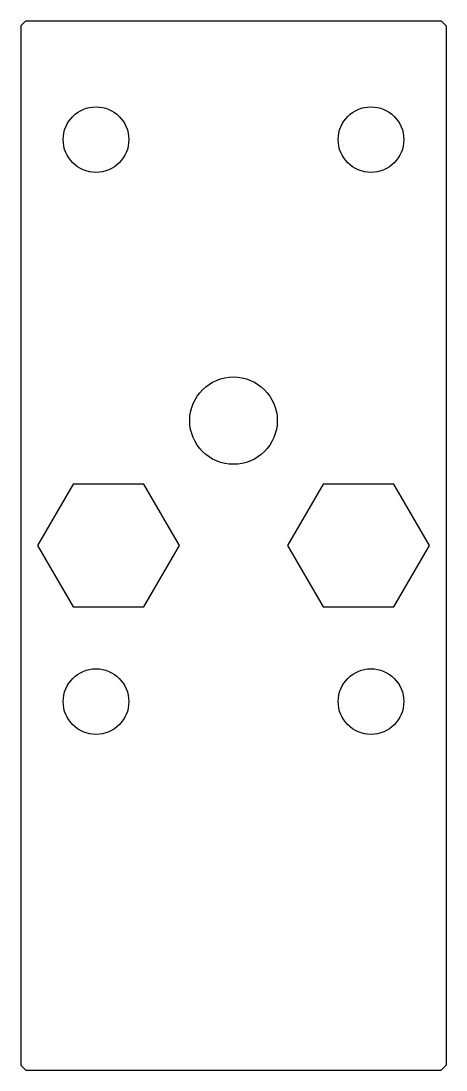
# Model space of a CAD drawing. Header units: millimetres. Extents: x 0 to 68, y 0 to 168.
import ezdxf

# ---------------------------------------------------------------- set-up
doc = ezdxf.new("R2010")
doc.units = ezdxf.units.MM

msp = doc.modelspace()

# ---------------------------------------------------------------- linework, layer by layer
for p, q in [((0, 167.2), (0.8, 168)), ((0.8, 168), (67.2, 168)), ((68, 167.2), (67.2, 168)), ((0, 167.2), (0, 0.8)), ((68, 167.2), (68, 0.8)), ((8.3275, 93.825), (2.6551, 84)), ((19.6725, 93.825), (8.3275, 93.825)), ((25.3449, 84), (19.6725, 93.825)), ((48.3275, 93.825), (42.6551, 84)), ((59.6725, 93.825), (48.3275, 93.825)), ((65.3449, 84), (59.6725, 93.825)), ((2.6551, 84), (8.3275, 74.175)), ((19.6725, 74.175), (25.3449, 84)), ((42.6551, 84), (48.3275, 74.175)), ((59.6725, 74.175), (65.3449, 84)), ((8.3275, 74.175), (19.6725, 74.175)), ((48.3275, 74.175), (59.6725, 74.175)), ((0, 0.8), (0.8, 0)), ((0.8, 0), (67.2, 0)), ((68, 0.8), (67.2, 0))]:
    msp.add_line(p, q)
for centre, radius in [((12, 149), 5.25), ((56, 149), 5.25), ((34, 104), 7), ((12, 59), 5.25), ((56, 59), 5.25)]:
    msp.add_circle(centre, radius)

doc.saveas('drawing.dxf')
